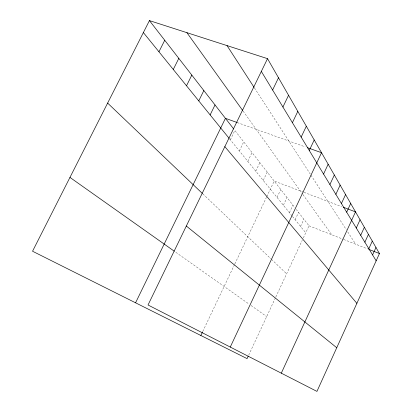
<?xml version="1.0" encoding="UTF-8"?>
<svg xmlns="http://www.w3.org/2000/svg" width="412" height="412" viewBox="0 0 412 412"><rect width="100%" height="100%" fill="white"/><g stroke="black" fill="none" stroke-linecap="round" stroke-linejoin="round"><path stroke-width="0.31" stroke-dasharray="2.06 1.54" d="M248.688 355.17L275.577 297.495M275.849 296.918L302.238 240.314M303.314 238.002L309 225.812L296.31 209.492M300.559 226.42L303.907 219.261M289.404 212.664L292.937 205.15M295.121 219.714L298.556 212.381M283.384 205.238L287.015 197.539M277.039 197.415L280.778 189.515M202.766 331.449L234.562 264.483M234.84 263.907L266.482 197.271M266.755 196.694L274.191 181.043L303.335 192.09M255.754 171.165L259.848 162.601M263.253 180.415L267.223 172.087M247.797 161.35L252.031 152.543M239.341 150.921L243.719 141.852M230.339 139.817L234.871 130.47L294.812 207.56M237.173 122.534L305.065 146.816M303.932 192.316L341.666 206.623M309 225.812L343.062 239.223M343.654 239.46L367.509 248.853M175.816 252.293L249.033 304.087M250.996 305.472L266.682 316.571M202.797 193.851L270.942 258.834M271.39 259.261L286.628 273.795M229.536 138.834L292.072 215.955M292.453 216.424L305.74 232.806M243.101 111.07L302.583 194.073M302.954 194.593L331.748 234.768M254.456 87.931L310.251 174.055M310.947 175.131L346.374 229.814M347.733 231.91L355.695 244.198"/><path stroke-width="0.62" d="M267.522 58.653L379.452 253.555L316.941 391.4L148.026 304.988L267.522 58.653L149.438 20.6L32.548 251.238L247.076 358.625L248.153 356.323M368.828 248.719L372.299 241.097M372.587 254.915L375.965 247.483M360.696 235.303L364.363 227.285M364.867 242.189L368.436 234.377M281.303 373.169L355.51 211.871L343.397 207.277M356.282 228.027L360.062 219.792M346.677 212.18L350.689 203.477M335.852 194.325L340.137 185.096M341.43 203.528L345.575 194.567M329.909 184.519L334.343 175.007M323.559 174.055L328.153 164.233M230.272 347.058L321.535 152.708L307.419 147.661M309.263 150.468L314.217 139.962M301.167 137.114L306.327 126.221M292.417 122.678L297.799 111.374M200.85 335.486L202.493 332.026M282.926 107.032L288.554 95.28M272.605 90.007L278.502 77.77M135.563 302.805L225.431 118.332L237.173 122.534M210.141 114.912L215.018 104.947M198.764 100.878L203.842 90.568M186.512 85.773L191.807 75.092M173.282 69.453L178.813 58.375M158.95 51.778L164.733 40.273M368.704 249.322L379.452 253.555M69.963 177.418L174.297 251.222M186.327 226.028L336.743 347.733M107.63 103.093L202.338 193.413M224.839 146.636L356.874 303.335M143.371 32.569L229.134 138.339M149.438 20.6L233.686 128.956M186.914 32.677L242.735 110.565M227.033 45.603L254.116 87.406M261.332 71.41L376.161 260.811"/></g></svg>
